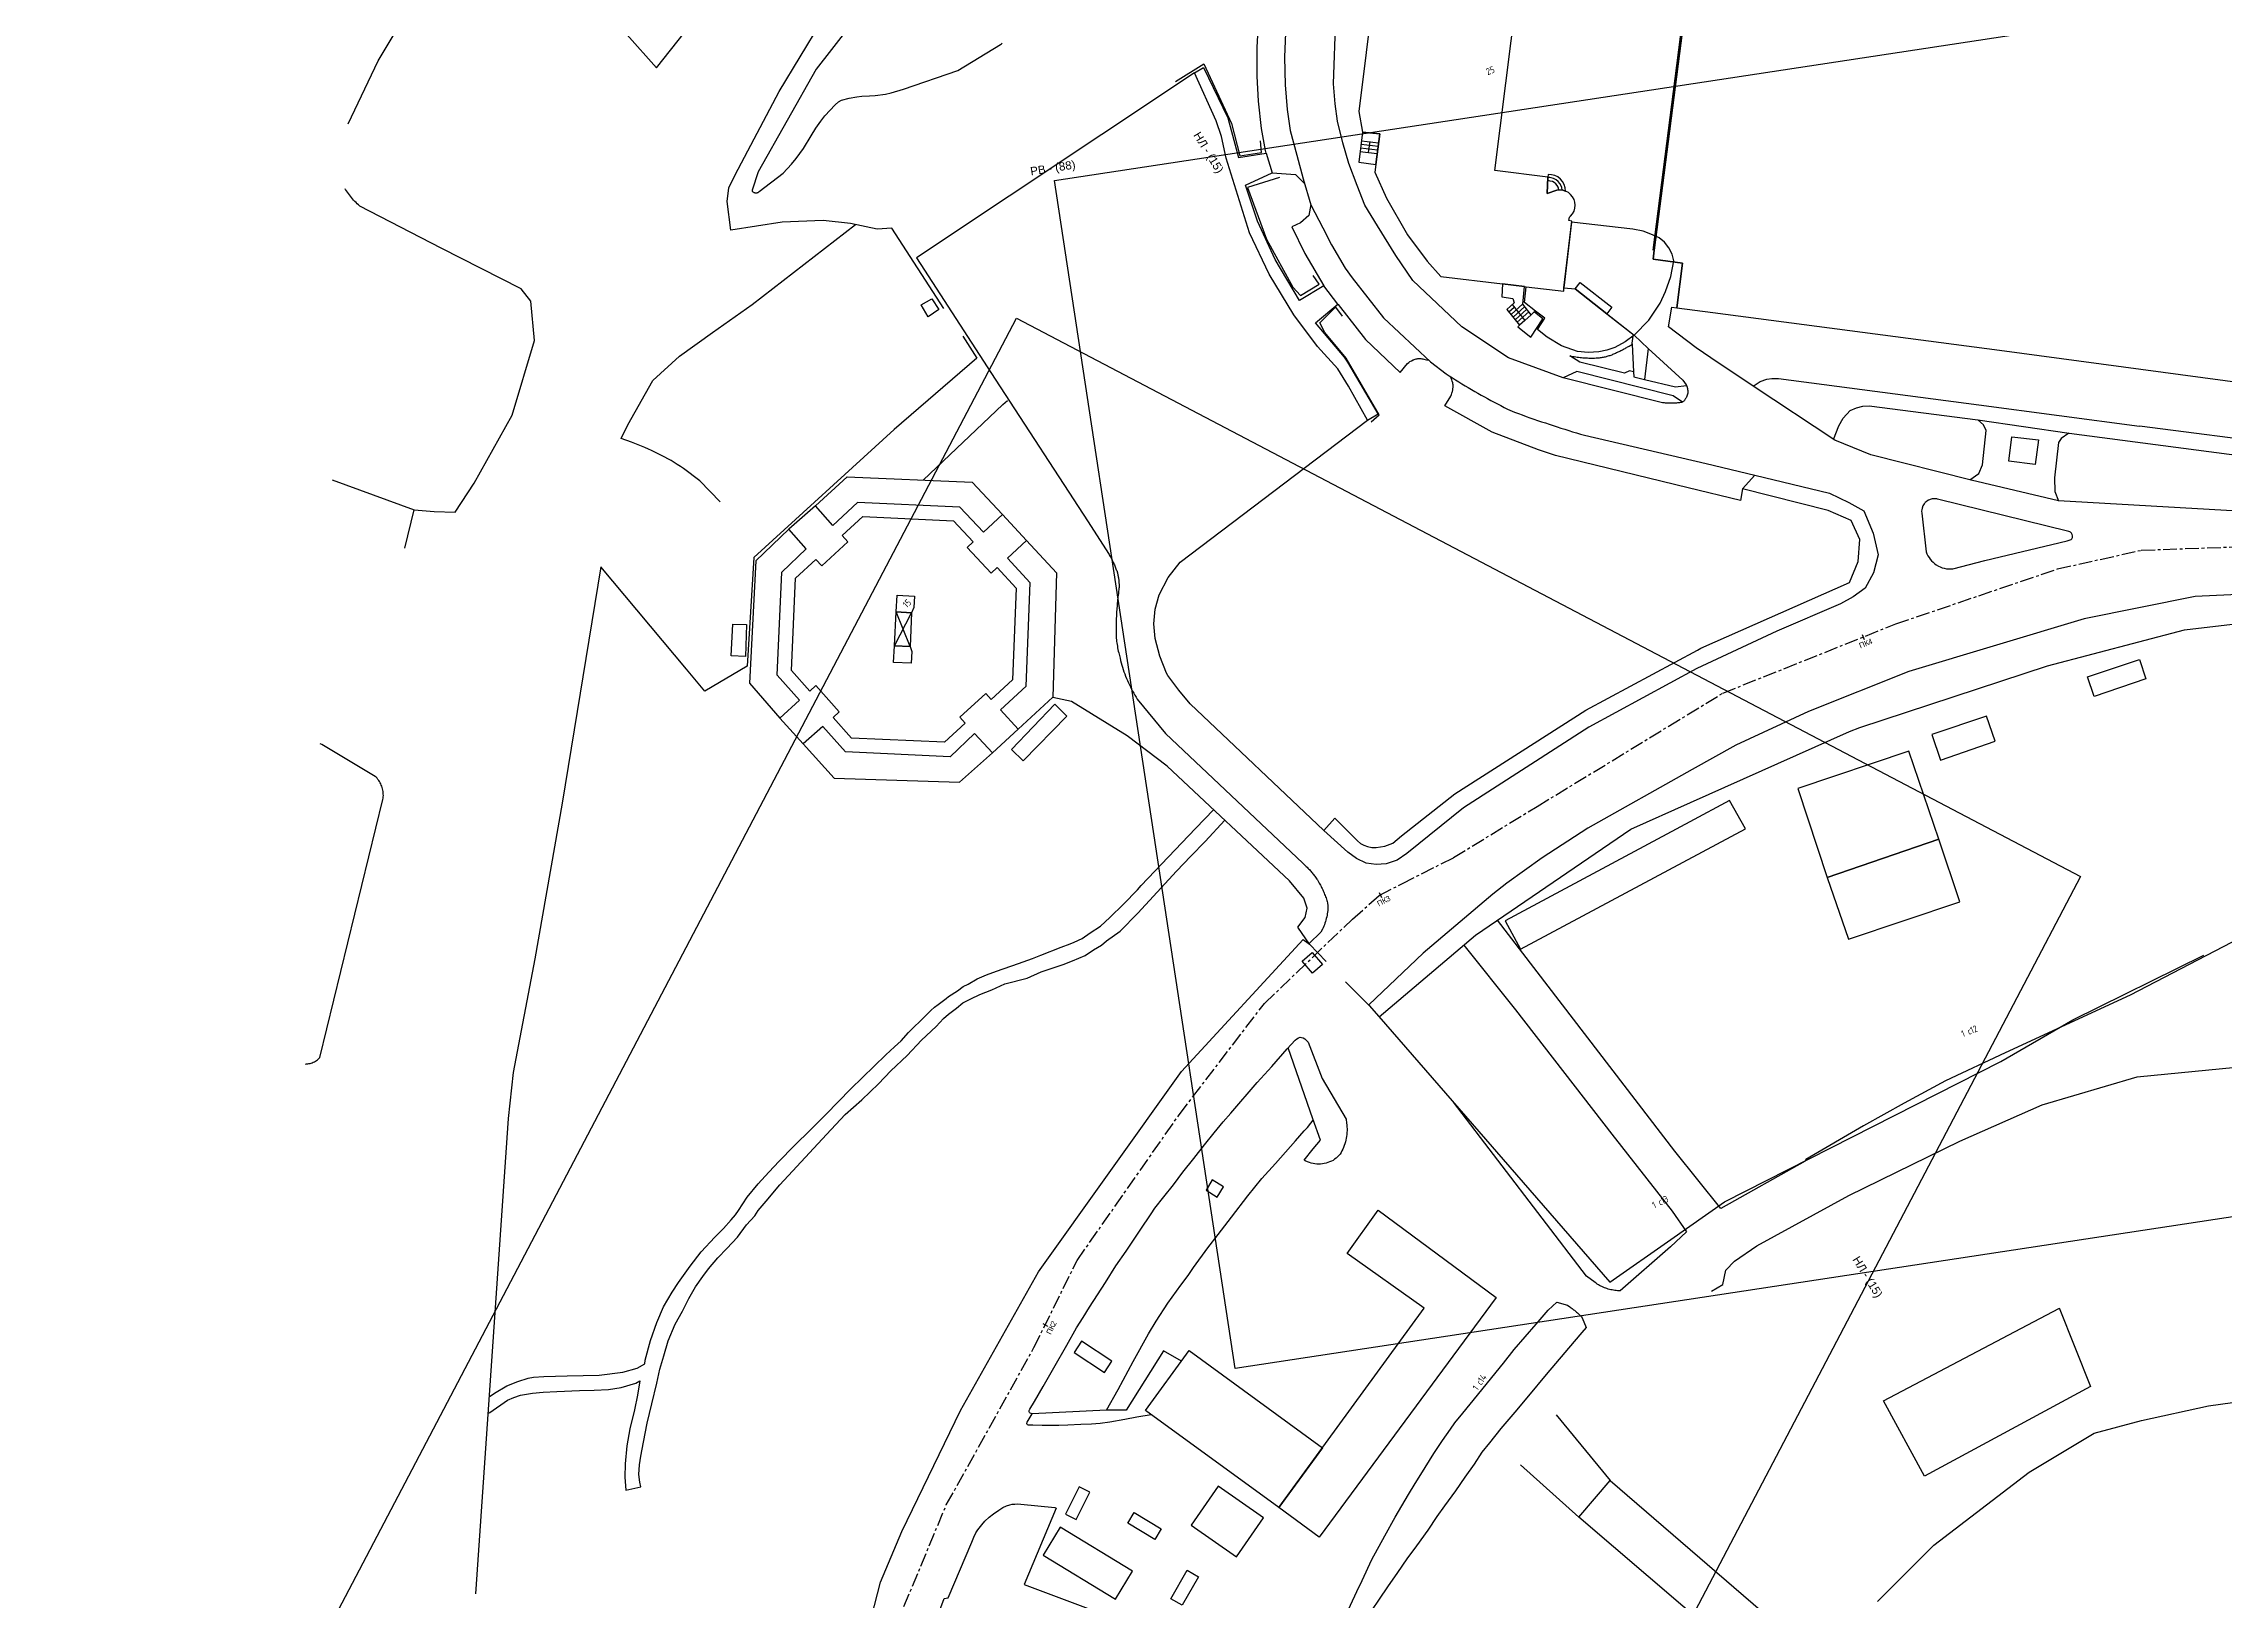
# Model space of a CAD drawing. Header units: metres. Extents: x 344448 to 345503, y 6651479 to 6652258.
# Drawn here: x 344452.4 to 344849.7, y 6651788.2 to 6652071.9 of the extents above; entities that cross this region are included whole.
import ezdxf

# ---------------------------------------------------------------- set-up
doc = ezdxf.new("R2010")
doc.units = ezdxf.units.M
doc.linetypes.add('осеваяX2', pattern=[4, 2.5, -0.5, 0.5, -0.5])
for name, color, linetype, plot in [('C3D-Линия_соответствия_метки', 7, 'Continuous', False), ('C3D-Рамка_вида', 7, 'Continuous', False), ('C3D-Рамка_вида_метки', 7, 'Continuous', False)]:
    doc.layers.add(name, color=color, linetype=linetype, plot=plot)
for name, color, linetype in [('petr_building_addresses', 252, 'Continuous'), ('СЛОЙ_03_Здания_и_строения', 252, 'Continuous'), ('СЛОЙ_05_Элементы_зданий', 252, 'Continuous'), ('СЛОЙ_06_Инженерно-техниче', 252, 'Continuous'), ('СЛОЙ_10_Границы_покрытий_', 252, 'Continuous'), ('СЛОЙ_11_Гидрография', 252, 'Continuous'), ('СЛОЙ_14_Ограждения', 252, 'Continuous')]:
    doc.layers.add(name, color=color, linetype=linetype)
doc.layers.add('Трасса', color=1, linetype='осеваяX2', lineweight=30, plot=False)
doc.layers.add('Трасса.Метки', color=1, linetype='Continuous', lineweight=30, plot=False)
doc.styles.add('Ck_rus', font='isocpeur.ttf', dxfattribs={"width": 0.8, "height": 2.5})

msp = doc.modelspace()

# ---------------------------------------------------------------- linework, layer by layer
at = {"layer": 'C3D-Рамка_вида', "linetype": 'Continuous'}
for points in [[(344636.54, 6652046.94), (345013.71, 6652104.29), (345046.63, 6651887.78), (344669.46, 6651830.43)], [(344452.35, 6651684.05), (344629.61, 6652021.87), (344823.54, 6651920.12), (344646.28, 6651582.3)]]:
    msp.add_lwpolyline(points, close=True, dxfattribs=at)
at = {"layer": 'СЛОЙ_03_Здания_и_строения', "linetype": 'Continuous'}
for points in [[(344695.94, 6652091.38), (344691.99, 6652059.5), (344692.69, 6652055.76), (344695.82, 6652055.43), (344695.1, 6652049.89), (344694.92, 6652048.45), (344697.07, 6652043.71), (344700.87, 6652037.02), (344704.46, 6652032.23), (344706.96, 6652029.46), (344718.21, 6652028.1), (344722.21, 6652027.62), (344722.5, 6652027.59), (344729.37, 6652026.79)], [(344729.37, 6652026.79), (344729.39, 6652027.38), (344730.81, 6652039.54), (344730.28, 6652039.64), (344730.41, 6652040.27), (344730.62, 6652040.47), (344730.97, 6652040.89), (344731.23, 6652041.38), (344731.39, 6652041.9), (344731.44, 6652042.44), (344731.39, 6652042.99), (344731.23, 6652043.51), (344730.97, 6652044), (344730.62, 6652044.42), (344730.2, 6652044.77), (344729.71, 6652045.03), (344729.19, 6652045.18), (344728.64, 6652045.24), (344728.1, 6652045.18), (344726.33, 6652044.6), (344726.49, 6652047.55), (344716.81, 6652048.76), (344721.81, 6652088.4)], [(344741.97, 6652038.06), (344730.79, 6652039.37), (344729.39, 6652027.38), (344731.42, 6652027.23), (344742.18, 6652018.77), (344744.84, 6652021.5), (344746.91, 6652024.61), (344747.88, 6652026.7), (344748.9, 6652029.43), (344749.43, 6652032.3), (344749.11, 6652033.54), (344748.54, 6652034.69), (344747.73, 6652035.69), (344746.72, 6652036.5), (344745.56, 6652037.06), (344743.81, 6652037.7), (344741.97, 6652038.06)], [(344722.5, 6652027.59), (344729.37, 6652026.79), (344729.39, 6652027.38), (344731.42, 6652027.23), (344737.21, 6652022.67), (344742.18, 6652018.77), (344740.58, 6652017.56), (344738.69, 6652016.53), (344737.23, 6652016.03), (344735.73, 6652015.7), (344733.79, 6652015.62), (344731.86, 6652015.76), (344728.97, 6652016.83), (344726.32, 6652018.4), (344724.59, 6652019.77), (344725.93, 6652021.84), (344724.22, 6652023.14), (344722.22, 6652024.74), (344722.5, 6652027.59)], [(344615.5, 6652023.43), (344613.53, 6652022.13), (344612.24, 6652024.31), (344614.22, 6652025.41), (344615.5, 6652023.43)], [(344811.01, 6652000.26), (344815.85, 6651999.68), (344815.29, 6651995.19), (344810.45, 6651995.78), (344811.01, 6652000.26)], [(344607.71, 6651968.32), (344607.87, 6651971.37), (344611.03, 6651971.21), (344610.92, 6651969.13), (344610.52, 6651968.19), (344607.71, 6651968.32)], [(344577.66, 6651960.3), (344577.94, 6651966.12), (344580.45, 6651966.05), (344580.27, 6651960.21), (344577.66, 6651960.3)], [(344607.23, 6651959.14), (344607.38, 6651962.18), (344610.27, 6651962.04), (344610.54, 6651961.13), (344610.47, 6651959.01), (344607.23, 6651959.14)], [(344826.02, 6651952.91), (344824.81, 6651956.48), (344834.26, 6651959.68), (344835.46, 6651956.11), (344826.02, 6651952.91)], [(344638.78, 6651949.34), (344636.62, 6651951.51), (344628.73, 6651943.26), (344630.87, 6651941.17), (344638.78, 6651949.34)], [(344796.46, 6651945.99), (344798, 6651941.3), (344808, 6651944.77), (344806.42, 6651949.35), (344796.46, 6651945.99)], [(344772, 6651936.16), (344777.36, 6651919.95), (344797.7, 6651926.89), (344792.22, 6651942.98), (344772, 6651936.16)], [(344752.32, 6651930.09), (344718.67, 6651912.06), (344721.47, 6651906.85), (344762.5, 6651928.83), (344759.57, 6651933.97), (344752.32, 6651930.09)], [(344681.68, 6651904.7), (344683.49, 6651906.27), (344685.4, 6651904.08), (344683.6, 6651902.5), (344681.68, 6651904.7)], [(344664.17, 6651862.94), (344666.23, 6651861.68), (344667.38, 6651863.57), (344665.32, 6651864.83), (344664.17, 6651862.94)], [(344695.52, 6651859.3), (344717.05, 6651843.42), (344684.82, 6651799.7), (344677.43, 6651805.12), (344703.9, 6651841.44), (344689.9, 6651851.43), (344695.52, 6651859.3)], [(344640.13, 6651833.4), (344645.65, 6651829.74), (344647, 6651831.78), (344641.48, 6651835.45), (344640.13, 6651833.4)], [(344685.37, 6651816.02), (344677.43, 6651805.11), (344653.14, 6651822.81), (344661.08, 6651833.71), (344685.37, 6651816.02)], [(344786.55, 6651788), (344796.8, 6651798.24), (344814.2, 6651811.57), (344825.99, 6651818.7), (344834.66, 6651821), (344846.86, 6651823.63), (344857.38, 6651825.1), (344876.62, 6651826.73), (344896, 6651825.44), (344917.03, 6651820.85), (344934.47, 6651812.97), (344940.81, 6651809.91), (344949.07, 6651804.93), (344956.12, 6651799.05), (344968.02, 6651788.77)], [(344641.04, 6651808.91), (344638.56, 6651803.92), (344640.5, 6651802.96), (344642.98, 6651807.95), (344641.04, 6651808.91)], [(344661.44, 6651801.92), (344669.7, 6651796.14), (344674.66, 6651803.23), (344666.4, 6651809.01), (344661.44, 6651801.92)], [(344634.49, 6651796.46), (344647.65, 6651788.44), (344650.75, 6651793.54), (344637.59, 6651801.56), (344634.49, 6651796.46)], [(344651.07, 6651804.2), (344655.98, 6651801.23), (344654.82, 6651799.32), (344649.91, 6651802.29), (344651.07, 6651804.2)], [(344657.78, 6651788.47), (344660.75, 6651793.68), (344662.78, 6651792.52), (344659.8, 6651787.32), (344657.78, 6651788.47)]]:
    msp.add_lwpolyline(points, dxfattribs=at)
at = {"layer": 'СЛОЙ_05_Элементы_зданий', "linetype": 'Continuous'}
for p, q in [((344692.23, 6652052.22), (344695.36, 6652051.86)), ((344692.31, 6652052.9), (344695.44, 6652052.54)), ((344692.43, 6652053.58), (344695.56, 6652053.21)), ((344692.48, 6652054.2), (344695.61, 6652053.84)), ((344694, 6652054.03), (344693.75, 6652052.05)), ((344719.38, 6652023), (344720.34, 6652023.87)), ((344719.75, 6652022.53), (344721.91, 6652024.47)), ((344720.13, 6652022.06), (344722.25, 6652023.97)), ((344720.5, 6652021.59), (344722.63, 6652023.5)), ((344720.88, 6652021.12), (344723, 6652023.03)), ((344722.28, 6652021.44), (344723.44, 6652022.48)), ((344607.38, 6651962.18), (344610.52, 6651968.19)), ((344610.27, 6651962.04), (344607.71, 6651968.32))]:
    msp.add_line(p, q, dxfattribs=at)
for points in [[(344695.82, 6652055.43), (344692.69, 6652055.76), (344692, 6652050.29), (344695.1, 6652049.89), (344695.82, 6652055.43)], [(344728.1, 6652045.18), (344728.64, 6652045.24), (344729.18, 6652045.18), (344729.7, 6652045.03), (344729.64, 6652045.64), (344729.46, 6652046.22), (344729.16, 6652046.76), (344728.76, 6652047.22), (344728.27, 6652047.6), (344727.72, 6652047.86), (344727.13, 6652048.01), (344726.51, 6652048.04), (344726.49, 6652047.55), (344726.33, 6652044.6), (344728.1, 6652045.18)], [(344728.45, 6652045.22), (344728.4, 6652045.54), (344728.34, 6652045.76), (344728.17, 6652046.07), (344727.93, 6652046.34), (344727.64, 6652046.57), (344727.29, 6652046.74), (344726.9, 6652046.86), (344726.72, 6652046.9), (344726.46, 6652046.91)], [(344729.05, 6652045.2), (344728.99, 6652045.65), (344728.91, 6652045.98), (344728.67, 6652046.41), (344728.35, 6652046.78), (344727.96, 6652047.08), (344727.52, 6652047.3), (344727.06, 6652047.44), (344726.81, 6652047.5), (344726.49, 6652047.51)], [(344718.21, 6652028.1), (344718.09, 6652025.74), (344720.08, 6652025.47), (344720.34, 6652024.67), (344719.01, 6652023.47), (344721.32, 6652020.57), (344721.02, 6652020.3), (344723.35, 6652018.43), (344725.53, 6652021.76), (344723.94, 6652023.03), (344723.44, 6652022.48), (344721.91, 6652024.4), (344722.21, 6652027.62), (344718.21, 6652028.1)], [(344731.42, 6652027.23), (344732.37, 6652028.37), (344738.13, 6652023.84), (344737.21, 6652022.67), (344731.42, 6652027.23)], [(344719.97, 6652024.34), (344722.28, 6652021.44), (344721.32, 6652020.57)], [(344607.38, 6651962.18), (344607.71, 6651968.32), (344610.52, 6651968.19), (344610.27, 6651962.04), (344607.38, 6651962.18)], [(344770.03, 6651770.9), (344732.08, 6651803.34), (344737.8, 6651810.03), (344776.71, 6651776.52), (344779.26, 6651774.26), (344773.16, 6651767.94), (344770.03, 6651770.9)]]:
    msp.add_lwpolyline(points, dxfattribs=at)
at = {"layer": 'СЛОЙ_06_Инженерно-техниче', "linetype": 'Continuous'}
for p, q in [((344745.65, 6652034.27), (344755.33, 6652109.77)), ((344745.85, 6652034.25), (344755.53, 6652109.74))]:
    msp.add_line(p, q, dxfattribs=at)
at = {"layer": 'СЛОЙ_10_Границы_покрытий_', "linetype": 'Continuous'}
for p, q in [((344675.16, 6652051.93), (344676.2, 6652048.36)), ((344688.22, 6652024.41), (344685.66, 6652027.76)), ((344764.19, 6651993.27), (344761.96, 6651990.76)), ((344592.99, 6651987.65), (344588.16, 6651983.4)), ((344518.18, 6651979.94), (344519.89, 6651986.94)), ((344627.07, 6651986.1), (344631.45, 6651981.37)), ((344586.5, 6651949), (344590.75, 6651944.27)), ((344625.24, 6651942.64), (344629.96, 6651946.98)), ((344683.62, 6651875.97), (344679.17, 6651888.92)), ((344646.06, 6651822.86), (344632.49, 6651822.22)), ((344728, 6651822.01), (344737.8, 6651810.03)), ((344721.47, 6651812.91), (344732.08, 6651803.34))]:
    msp.add_line(p, q, dxfattribs=at)
for points in [[(344662.05, 6652066.59), (344663.72, 6652067.55), (344668.13, 6652058.4), (344670.12, 6652051.14), (344675.16, 6652051.93), (344675.01, 6652052.43), (344674.26, 6652056.44), (344673.72, 6652061.42), (344673.47, 6652065.96), (344673.5, 6652071.24), (344673.73, 6652075.48), (344674.23, 6652078.54), (344680.63, 6652100.35), (344689.98, 6652114.48), (344701.78, 6652126.18), (344712.37, 6652133.39), (344721.38, 6652136.04), (344730.5, 6652136.46), (344758.59, 6652133.75), (344759.27, 6652132.68), (344759.06, 6652129.35), (344758.2, 6652129.4)], [(344742.18, 6652018.77), (344744.74, 6652016.36), (344751.09, 6652010.56), (344751.67, 6652009.73), (344751.7, 6652009.65), (344751.74, 6652009.57), (344751.77, 6652009.49), (344751.8, 6652009.41), (344751.83, 6652009.33), (344751.85, 6652009.25), (344751.88, 6652009.17), (344751.9, 6652009.08), (344751.91, 6652009), (344751.93, 6652008.91), (344751.94, 6652008.83), (344751.95, 6652008.74), (344751.96, 6652008.66), (344751.96, 6652008.57), (344751.97, 6652008.49), (344751.97, 6652008.4), (344751.96, 6652008.32), (344751.96, 6652008.23), (344751.95, 6652008.15), (344751.93, 6652008.05), (344751.9, 6652007.96), (344751.87, 6652007.87), (344751.84, 6652007.79), (344751.81, 6652007.7), (344751.78, 6652007.61), (344751.74, 6652007.53), (344751.7, 6652007.44), (344751.65, 6652007.36), (344751.61, 6652007.28), (344751.56, 6652007.2), (344751.51, 6652007.12), (344751.45, 6652007.04), (344751.4, 6652006.97), (344751.34, 6652006.89), (344751.28, 6652006.82), (344751.22, 6652006.75), (344751.15, 6652006.69), (344751.09, 6652006.62), (344751.02, 6652006.56), (344750.84, 6652006.52), (344750.66, 6652006.49), (344750.47, 6652006.46), (344750.29, 6652006.44), (344750.11, 6652006.41), (344749.93, 6652006.39), (344749.74, 6652006.38), (344749.56, 6652006.37), (344749.37, 6652006.36), (344749.19, 6652006.35), (344749.01, 6652006.35), (344748.82, 6652006.35), (344748.64, 6652006.35), (344748.45, 6652006.36), (344748.27, 6652006.37), (344748.08, 6652006.38), (344747.9, 6652006.4), (344747.72, 6652006.41), (344747.53, 6652006.44), (344747.35, 6652006.46), (344729.26, 6652010.96), (344719.32, 6652014.63), (344710.77, 6652020.26), (344701.83, 6652028.73), (344698.75, 6652033.29), (344695.44, 6652038.66), (344693.09, 6652042.46), (344691.69, 6652046.04), (344690.2, 6652050.06), (344689.08, 6652053.82), (344688.16, 6652057.74), (344687.69, 6652060.93), (344687.38, 6652064.59), (344687.8, 6652076.59)], [(344678.68, 6652073.85), (344678.49, 6652069.43), (344678.59, 6652064.37), (344678.97, 6652059.92), (344679.53, 6652056.09), (344680.7, 6652051.54), (344681.86, 6652047.28), (344683.3, 6652042.52), (344685.45, 6652038.33), (344687.03, 6652035.23), (344689.54, 6652030.95), (344690.82, 6652029.23), (344696.49, 6652021.95), (344705.05, 6652013.92), (344707.91, 6652011.69), (344708.49, 6652011.33), (344709.06, 6652010.97), (344709.64, 6652010.61), (344710.22, 6652010.26), (344710.8, 6652009.91), (344711.38, 6652009.56), (344711.96, 6652009.21), (344712.55, 6652008.87), (344713.13, 6652008.53), (344713.72, 6652008.19), (344714.31, 6652007.86), (344714.9, 6652007.53), (344715.49, 6652007.2), (344716.09, 6652006.88), (344716.69, 6652006.55), (344717.28, 6652006.23), (344717.88, 6652005.92), (344718.48, 6652005.6), (344719.09, 6652005.29), (344720.39, 6652004.73), (344721.09, 6652004.47), (344721.79, 6652004.22), (344722.49, 6652003.97), (344723.19, 6652003.72), (344723.9, 6652003.47), (344724.6, 6652003.23), (344725.31, 6652002.99), (344726.01, 6652002.76), (344726.72, 6652002.52), (344727.43, 6652002.29), (344728.14, 6652002.06), (344728.85, 6652001.84), (344729.56, 6652001.61), (344730.27, 6652001.39), (344730.98, 6652001.18), (344731.69, 6652000.96), (344732.41, 6652000.75), (344733.12, 6652000.54), (344755.29, 6651995.38), (344764.19, 6651993.27), (344777.76, 6651989.99), (344781.31, 6651988.26), (344784.02, 6651986.74), (344785.74, 6651982.71), (344786.64, 6651978.72), (344785.81, 6651975.44), (344784.26, 6651972.68), (344782.12, 6651971.08), (344779.79, 6651969.82), (344768.19, 6651964.8), (344753.59, 6651958.03), (344733.93, 6651947.32), (344711.08, 6651932.65), (344700.78, 6651924.28), (344699, 6651923.12), (344696.98, 6651922.41), (344695.16, 6651922.28), (344693.34, 6651922.54), (344691.57, 6651923.4), (344689.99, 6651924.57), (344685.65, 6651928.49), (344661.3, 6651951.56), (344659.19, 6651954.09), (344657.21, 6651956.72), (344657, 6651957.15), (344655.76, 6651960.24), (344654.92, 6651963.47), (344654.65, 6651966.16), (344654.9, 6651968.86), (344655.65, 6651971.46), (344657.26, 6651974.62), (344659.44, 6651977.42), (344693.57, 6652003.3), (344690.13, 6652009.47), (344688.2, 6652012.61), (344684.47, 6652016.73), (344680.16, 6652022.49), (344675.7, 6652029.91), (344672.09, 6652037.44), (344667.82, 6652051.03), (344666.97, 6652054.95), (344666.03, 6652057.84), (344662.05, 6652066.59), (344611.4, 6652032.83), (344625.74, 6652010.72), (344642.71, 6651984.74), (344646.41, 6651978.95), (344646.51, 6651978.78), (344646.61, 6651978.62), (344646.7, 6651978.45), (344646.8, 6651978.29), (344646.89, 6651978.12), (344646.98, 6651977.95), (344647.07, 6651977.78), (344647.15, 6651977.61), (344647.24, 6651977.44), (344647.32, 6651977.26), (344647.4, 6651977.09), (344647.48, 6651976.91), (344647.55, 6651976.74), (344647.62, 6651976.56), (344647.7, 6651976.38), (344647.76, 6651976.2), (344647.83, 6651976.03), (344647.9, 6651975.85), (344648.04, 6651975.43), (344648.13, 6651975.02), (344648.16, 6651974.86), (344648.19, 6651974.7), (344648.21, 6651974.54), (344648.24, 6651974.39), (344648.26, 6651974.23), (344648.28, 6651974.07), (344648.29, 6651973.91), (344648.3, 6651973.75), (344648.31, 6651973.59), (344648.32, 6651973.43), (344648.32, 6651973.27), (344648.32, 6651973.11), (344648.32, 6651972.95), (344648.32, 6651972.79), (344648.31, 6651972.63), (344648.3, 6651972.48), (344648.25, 6651972.02), (344648.21, 6651971.71), (344648.17, 6651971.41), (344648.13, 6651971.11), (344648.1, 6651970.81), (344648.07, 6651970.51), (344648.04, 6651970.21), (344648.01, 6651969.9), (344647.98, 6651969.6), (344647.96, 6651969.3), (344647.93, 6651969), (344647.91, 6651968.69), (344647.89, 6651968.39), (344647.87, 6651968.09), (344647.86, 6651967.78), (344647.84, 6651967.48), (344647.83, 6651967.18), (344647.82, 6651966.87), (344647.81, 6651966.57), (344647.8, 6651966.27), (344647.78, 6651965.97), (344647.77, 6651965.67), (344647.77, 6651965.37), (344647.77, 6651965.07), (344647.77, 6651964.77), (344647.78, 6651964.47), (344647.79, 6651964.17), (344647.81, 6651963.87), (344647.83, 6651963.57), (344647.86, 6651963.27), (344647.89, 6651962.97), (344647.93, 6651962.67), (344647.97, 6651962.38), (344648.02, 6651962.08), (344648.07, 6651961.78), (344648.13, 6651961.49), (344648.19, 6651961.19), (344648.26, 6651960.9), (344648.33, 6651960.61), (344648.5, 6651959.9), (344648.6, 6651959.48), (344648.71, 6651959.07), (344648.83, 6651958.65), (344648.95, 6651958.24), (344649.08, 6651957.83), (344649.22, 6651957.43), (344649.37, 6651957.02), (344649.52, 6651956.62), (344649.68, 6651956.22), (344649.85, 6651955.83), (344650.02, 6651955.43), (344650.2, 6651955.04), (344650.39, 6651954.66), (344650.58, 6651954.27), (344650.78, 6651953.89), (344650.99, 6651953.52), (344651.21, 6651953.14), (344651.43, 6651952.77), (344651.65, 6651952.41), (344656.76, 6651946.19), (344681.84, 6651922.52), (344682.3, 6651922.07), (344682.45, 6651921.93), (344682.59, 6651921.8), (344682.73, 6651921.66), (344682.87, 6651921.52), (344683.01, 6651921.37), (344683.14, 6651921.23), (344683.27, 6651921.08), (344683.41, 6651920.93), (344683.53, 6651920.78), (344683.66, 6651920.63), (344683.78, 6651920.47), (344683.9, 6651920.31), (344684.02, 6651920.15), (344684.14, 6651919.99), (344684.25, 6651919.83), (344684.36, 6651919.66), (344684.47, 6651919.5), (344684.69, 6651919.13), (344684.8, 6651918.93), (344684.91, 6651918.73), (344685.02, 6651918.52), (344685.13, 6651918.32), (344685.23, 6651918.11), (344685.33, 6651917.9), (344685.43, 6651917.69), (344685.52, 6651917.48), (344685.62, 6651917.27), (344685.71, 6651917.06), (344685.79, 6651916.85), (344685.88, 6651916.63), (344685.96, 6651916.42), (344686.04, 6651916.2), (344686.11, 6651915.98), (344686.19, 6651915.76), (344686.26, 6651915.54), (344686.32, 6651915.32), (344686.39, 6651914.8), (344686.39, 6651914.51), (344686.37, 6651914.21), (344686.35, 6651913.92), (344686.31, 6651913.62), (344686.27, 6651913.33), (344686.22, 6651913.04), (344686.16, 6651912.75), (344686.09, 6651912.46), (344686.02, 6651912.17), (344685.93, 6651911.89), (344685.84, 6651911.61), (344685.74, 6651911.33), (344685.63, 6651911.05), (344685.51, 6651910.78), (344685.38, 6651910.51), (344685.11, 6651909.98), (344682.95, 6651907.9)], [(344683.27, 6652042.56), (344682.91, 6652040.55), (344681.4, 6652039.21), (344679.8, 6652038.48), (344682.2, 6652033.64), (344685.66, 6652027.76), (344681.2, 6652025.09), (344676.76, 6652032.57), (344673.55, 6652039.55), (344671.37, 6652046.1), (344676.2, 6652048.36), (344680.45, 6652048.07), (344682.14, 6652046.38)], [(344575.63, 6651988.38), (344571.96, 6651992.22), (344568.95, 6651994.49), (344568.39, 6651994.85), (344567.83, 6651995.21), (344567.26, 6651995.56), (344566.69, 6651995.9), (344566.11, 6651996.23), (344565.53, 6651996.55), (344564.94, 6651996.86), (344564.35, 6651997.17), (344563.75, 6651997.46), (344563.15, 6651997.75), (344562.55, 6651998.02), (344561.94, 6651998.29), (344561.32, 6651998.55), (344560.7, 6651998.79), (344560.08, 6651999.03), (344559.46, 6651999.26), (344557.58, 6651999.91), (344558.81, 6652002.44), (344563.36, 6652010.49), (344568.2, 6652014.91), (344574.26, 6652019.26), (344581.44, 6652024.36), (344600.3, 6652038.93)], [(345115.13, 6651956.85), (345093.92, 6651959.71), (345065.85, 6651963.44), (345040.69, 6651966.76), (345016.11, 6651969.9), (345004.43, 6651971.41), (344956.25, 6651977.84), (344930.65, 6651981.26), (344911.71, 6651983.46), (344899.36, 6651984.46), (344863.88, 6651986.04), (344819.5, 6651988.6), (344803.62, 6651992.37), (344785.29, 6651996.93), (344778.73, 6651999.65), (344763.9, 6652009.46), (344756.16, 6652014.66), (344753.48, 6652016.46), (344748.45, 6652020.29), (344749.07, 6652023.84), (344749.96, 6652023.73), (344751.01, 6652031.86), (344745.66, 6652032.6), (344745.85, 6652034.25)], [(344693.57, 6652003.3), (344695.52, 6652004.44), (344690.01, 6652013.82), (344689.43, 6652014.75), (344684.14, 6652021.02), (344688.22, 6652024.41), (344688.28, 6652024.33), (344693.25, 6652018), (344699.55, 6652011.99), (344700.88, 6652013.61), (344701.15, 6652013.81), (344701.34, 6652013.94), (344701.62, 6652014.1), (344701.93, 6652014.25), (344702.02, 6652014.29), (344702.13, 6652014.34), (344702.31, 6652014.4), (344702.46, 6652014.44), (344702.6, 6652014.47), (344702.68, 6652014.48), (344702.8, 6652014.49), (344702.93, 6652014.5), (344703.11, 6652014.5), (344703.31, 6652014.49), (344703.51, 6652014.47), (344703.69, 6652014.44), (344703.89, 6652014.4), (344704.13, 6652014.34), (344704.35, 6652014.27), (344704.78, 6652014.18)], [(344742.1, 6652012.07), (344741.36, 6652012.29), (344740.45, 6652011.85), (344732.27, 6652013.86), (344730.49, 6652014.99), (344730.75, 6652014.94), (344731.01, 6652014.89), (344731.27, 6652014.85), (344731.54, 6652014.81), (344731.8, 6652014.77), (344732.07, 6652014.74), (344732.33, 6652014.71), (344732.59, 6652014.68), (344732.86, 6652014.66), (344733.13, 6652014.64), (344733.39, 6652014.62), (344733.66, 6652014.61), (344733.92, 6652014.6), (344734.19, 6652014.59), (344734.46, 6652014.59), (344734.72, 6652014.59), (344734.99, 6652014.6), (344735.25, 6652014.61), (344735.52, 6652014.62), (344735.7, 6652014.63), (344735.88, 6652014.65), (344736.06, 6652014.67), (344736.24, 6652014.7), (344736.42, 6652014.73), (344736.6, 6652014.76), (344736.77, 6652014.79), (344736.95, 6652014.83), (344737.13, 6652014.88), (344737.3, 6652014.92), (344737.47, 6652014.97), (344737.65, 6652015.03), (344737.82, 6652015.09), (344737.99, 6652015.15), (344738.16, 6652015.21), (344738.33, 6652015.28), (344738.49, 6652015.35), (344738.66, 6652015.42), (344738.82, 6652015.5), (344738.98, 6652015.58), (344739.14, 6652015.66), (344739.3, 6652015.73), (344739.46, 6652015.8), (344739.61, 6652015.88), (344739.77, 6652015.95), (344739.93, 6652016.03), (344740.08, 6652016.11), (344740.24, 6652016.19), (344740.39, 6652016.27), (344740.55, 6652016.35), (344740.7, 6652016.44), (344740.85, 6652016.52), (344741, 6652016.61), (344741.15, 6652016.7), (344741.3, 6652016.79), (344741.45, 6652016.88), (344741.6, 6652016.97), (344741.75, 6652017.06), (344741.8, 6652017.1), (344742.1, 6652012.07)], [(344741.93, 6652018.58), (344741.78, 6652017.32), (344741.8, 6652017.1)], [(344744.74, 6652016.36), (344744.09, 6652010.71), (344749.74, 6652009.32), (344751.74, 6652009.57)], [(344761.96, 6651990.76), (344761.55, 6651988.66), (344752.05, 6651990.96), (344727.86, 6651996.81), (344724.75, 6651997.84), (344716.29, 6652001.09), (344707.71, 6652005.91), (344708.78, 6652007.64), (344708.91, 6652007.97), (344708.99, 6652008.22), (344709.03, 6652008.37), (344709.07, 6652008.51), (344709.09, 6652008.62), (344709.12, 6652008.74), (344709.14, 6652008.86), (344709.16, 6652008.98), (344709.17, 6652009.09), (344709.19, 6652009.23), (344709.2, 6652009.35), (344709.19, 6652009.49), (344709.19, 6652009.63), (344709.18, 6652009.76), (344709.17, 6652009.84), (344709.12, 6652010.1), (344709.04, 6652010.41), (344708.96, 6652010.62), (344708.85, 6652010.9), (344708.7, 6652011.19)], [(344751.02, 6652006.56), (344749.27, 6652007.74), (344731.75, 6652012.17), (344729.26, 6652010.96)], [(344742.1, 6652012.07), (344742.16, 6652011.18), (344744.09, 6652010.71)], [(344763.9, 6652009.46), (344765.17, 6652010.3), (344766.35, 6652010.73), (344767.26, 6652010.88), (344768.47, 6652010.85), (344805.01, 6652006.07), (344834.25, 6652002.2)], [(344612.66, 6651992.37), (344627.17, 6652006.13), (344627.97, 6652006.84)], [(344778.54, 6651999.78), (344779.47, 6652002.24), (344780.3, 6652003.65), (344781.54, 6652005.03), (344782.71, 6652005.55), (344783.85, 6652005.84), (344785.02, 6652005.88), (344804.83, 6652003.34), (344821.49, 6652000.92), (344854.31, 6651996.61), (344897.12, 6651991.11), (344955, 6651983.44), (345004.68, 6651977.01), (345028.15, 6651974.04), (345054.82, 6651970.58), (345080.98, 6651967.14), (345103.18, 6651964.08), (345112.18, 6651962.14)], [(344803.39, 6651992.42), (344805.03, 6651993.57), (344805.66, 6651995.12), (344806.34, 6652001.41), (344805.85, 6652002.45), (344804.83, 6652003.34)], [(344821.43, 6652000.93), (344820, 6651999.93), (344819.54, 6651999.19), (344818.8, 6651992.79), (344818.85, 6651990.3), (344819.5, 6651988.6)], [(345127.04, 6651966.22), (345125.81, 6651965.04), (345124.44, 6651964.51), (345110.86, 6651966.22), (345096.36, 6651968.2), (345077.02, 6651970.75), (345053.4, 6651973.71), (345033.21, 6651976.45), (345015.75, 6651978.7), (345009.72, 6651979.35), (344958.71, 6651986.02), (344905.14, 6651993.04), (344860.71, 6651998.81), (344834.25, 6652002.2)], [(344596.18, 6651984.1), (344592.99, 6651987.65), (344598.77, 6651992.95), (344621.54, 6651992), (344627.07, 6651986.1), (344623.6, 6651982.86), (344619.29, 6651987.42), (344600.67, 6651988.25), (344596.18, 6651984.1)], [(344685.65, 6651928.49), (344687.67, 6651930.74), (344691.8, 6651926.59), (344692.33, 6651926.15), (344692.92, 6651925.82), (344693.57, 6651925.59), (344694.38, 6651925.43), (344695.2, 6651925.38), (344696.74, 6651925.66), (344698.21, 6651926.17), (344699.77, 6651927.51), (344709.51, 6651935.19), (344733.36, 6651950.41), (344753.74, 6651961.36), (344754.37, 6651961.7), (344781.44, 6651973.72), (344783.01, 6651977.51), (344783.29, 6651981.5), (344781.71, 6651985), (344777.55, 6651986.8), (344761.96, 6651990.76)], [(344797.49, 6651988.88), (344797.34, 6651988.92), (344797.17, 6651988.94), (344797.01, 6651988.96), (344796.81, 6651988.96), (344796.65, 6651988.95), (344796.48, 6651988.92), (344796.31, 6651988.88), (344796.14, 6651988.83), (344795.98, 6651988.77), (344795.81, 6651988.69), (344795.53, 6651988.51), (344795.46, 6651988.46), (344795.38, 6651988.39), (344795.25, 6651988.26), (344795.14, 6651988.15), (344795.03, 6651988.01), (344794.94, 6651987.87), (344794.8, 6651987.65), (344794.67, 6651987.26), (344794.6, 6651986.94), (344794.58, 6651986.71), (344794.6, 6651986.35), (344795.42, 6651979.26), (344795.54, 6651978.94), (344795.72, 6651978.57), (344795.92, 6651978.24), (344796.14, 6651977.92), (344796.38, 6651977.64), (344796.65, 6651977.37), (344796.96, 6651977.11), (344797.25, 6651976.9), (344797.62, 6651976.68), (344797.97, 6651976.52), (344798.33, 6651976.38), (344798.69, 6651976.28), (344799.11, 6651976.2), (344799.49, 6651976.17), (344799.86, 6651976.16), (344800.25, 6651976.19), (344806.07, 6651977.73), (344821.12, 6651981.26), (344821.8, 6651981.5), (344821.85, 6651981.54), (344821.93, 6651981.65), (344821.99, 6651981.77), (344822.04, 6651981.91), (344822.07, 6651982.04), (344822.07, 6651982.22), (344822.01, 6651982.46), (344821.96, 6651982.58), (344821.89, 6651982.69), (344821.79, 6651982.8), (344821.68, 6651982.89), (344821.56, 6651982.95), (344821.43, 6651983.01), (344797.49, 6651988.88)], [(344586.5, 6651949), (344590.08, 6651952.22), (344586, 6651956.79), (344586.89, 6651975.6), (344591.34, 6651979.84), (344588.16, 6651983.4), (344582.11, 6651977.66), (344580.96, 6651955.32), (344586.5, 6651949)], [(344621.73, 6651981.1), (344620.65, 6651980.1), (344625.01, 6651975.39), (344626.12, 6651976.41), (344629.58, 6651972.65), (344628.92, 6651955.94), (344625.04, 6651952.37), (344624.07, 6651953.45), (344619.29, 6651949.15), (344620.29, 6651948.04), (344616.51, 6651944.62), (344599.59, 6651945.31), (344596.22, 6651949.08), (344597.35, 6651950.1), (344593.09, 6651954.9), (344591.98, 6651953.91), (344588.61, 6651957.67), (344589.37, 6651974.5), (344593.06, 6651977.89), (344594.15, 6651976.74), (344598.88, 6651981.13), (344597.84, 6651982.28), (344601.62, 6651985.73), (344618.16, 6651984.94), (344621.73, 6651981.1)], [(344636.23, 6651952.77), (344629.96, 6651946.98), (344626.72, 6651950.5), (344631.38, 6651954.78), (344632.13, 6651973.65), (344627.97, 6651978.12), (344631.45, 6651981.37), (344636.92, 6651975.46), (344636.23, 6651952.77)], [(345129.9, 6651940.68), (345104.48, 6651944.11), (345079.58, 6651947.38), (345052.67, 6651950.9), (345024.55, 6651954.72), (344999.95, 6651957.98), (344955.51, 6651963.81), (344928.37, 6651967.5), (344911.6, 6651969.58), (344898.78, 6651970.7), (344866.9, 6651972.17), (344865.27, 6651972.14), (344844.4, 6651971.14), (344824.2, 6651967.09), (344792.22, 6651957.48), (344773.94, 6651950.18), (344760.69, 6651944.05), (344752.76, 6651939.59), (344733.74, 6651928.91), (344725.42, 6651923.51), (344718.99, 6651918.89), (344716.41, 6651916.92), (344703.73, 6651906.13), (344693.86, 6651896.73)], [(344683, 6651907.81), (344680.91, 6651910.86), (344682.24, 6651912.64), (344682.6, 6651914.33), (344682.01, 6651916.19), (344679.41, 6651919.32), (344657.09, 6651940.25), (344649.79, 6651945.76), (344639.68, 6651952.01), (344636.23, 6651952.74)], [(344590.75, 6651944.27), (344596.39, 6651938.01), (344619.26, 6651937.28), (344625.24, 6651942.64), (344621.99, 6651946.15), (344617.53, 6651941.95), (344598.45, 6651942.83), (344594.36, 6651947.46), (344590.75, 6651944.27)], [(344533.54, 6651825.3), (344534.51, 6651825.94), (344536.79, 6651827.27), (344538.77, 6651828.1), (344540.63, 6651828.71), (344541.62, 6651828.88), (344543.48, 6651829), (344547.78, 6651829.13), (344553.56, 6651829.27), (344557.88, 6651829.76), (344560.51, 6651830.52), (344561.9, 6651831.3), (344561.99, 6651831.95), (344562.93, 6651835.54), (344564.07, 6651838.85), (344565.34, 6651841.7), (344566.91, 6651844.38), (344568.04, 6651846.12), (344570.2, 6651849.09), (344572.18, 6651851.69), (344574.64, 6651854.38), (344576.22, 6651855.97), (344577.64, 6651857.53), (344578.41, 6651858.48), (344578.96, 6651859.23), (344580.54, 6651861.71), (344582.59, 6651864.09), (344584.5, 6651866.22), (344586.39, 6651868.26), (344589.06, 6651870.96), (344592.2, 6651874.05), (344594.89, 6651876.75), (344599.43, 6651881.42), (344605.81, 6651887.62), (344607.43, 6651889.1), (344608.62, 6651890.18), (344609.95, 6651891.68), (344613.08, 6651894.71), (344614.01, 6651895.72), (344614.72, 6651896.33), (344615.34, 6651896.82), (344616.33, 6651897.52), (344616.84, 6651897.9), (344617.27, 6651898.22), (344618.89, 6651899.29), (344619.91, 6651900.05), (344620.82, 6651900.48), (344622.49, 6651901.47), (344624.18, 6651902.2), (344626.02, 6651902.85), (344630.02, 6651904.29), (344632.58, 6651905.17), (344634.05, 6651905.79), (344637.77, 6651907.21), (344639.44, 6651907.87), (344640.16, 6651908.13), (344641.61, 6651908.83), (344643.09, 6651909.84), (344644.93, 6651911.09), (344646.67, 6651912.62), (344649.15, 6651915.07), (344651.68, 6651917.67), (344652.36, 6651918.46), (344662.25, 6651928.87), (344665.57, 6651932.3)], [(344898.7, 6651932.89), (344832.55, 6651898.48), (344809.78, 6651887.99), (344798.95, 6651882.89), (344791.38, 6651878.78), (344783.99, 6651874.67), (344773.47, 6651868.54), (344773.36, 6651868.23), (344758.01, 6651859.6), (344749.6, 6651870.09), (344717.29, 6651912.15)], [(344533.33, 6651822.23), (344533.64, 6651822.44), (344536.86, 6651824.66), (344538.05, 6651825.19), (344539.28, 6651825.57), (344541.44, 6651825.98), (344543.39, 6651826.16), (344545.86, 6651826.29), (344550.01, 6651826.47), (344552.7, 6651826.51), (344555.28, 6651826.65), (344557.62, 6651827.01), (344560.28, 6651827.76), (344561.03, 6651828.21), (344560.56, 6651825.61), (344560.02, 6651822.94), (344559.19, 6651819.45), (344558.63, 6651816.39), (344558.33, 6651813.08), (344558.27, 6651810.65), (344558.46, 6651808.3), (344561.16, 6651808.92), (344561.02, 6651809.74), (344560.83, 6651811.11), (344560.91, 6651812.92), (344561.16, 6651814.51), (344561.64, 6651817.06), (344562.35, 6651820.5), (344563.16, 6651823.99), (344564.09, 6651827.77), (344564.65, 6651830.32), (344565.38, 6651832.77), (344566.19, 6651835.49), (344567.45, 6651838.56), (344568.77, 6651840.88), (344569.93, 6651843.22), (344571.15, 6651845.31), (344572.47, 6651847.21), (344573.51, 6651848.61), (344575.24, 6651850.61), (344576.84, 6651852.35), (344578.78, 6651854.38), (344580.44, 6651856.62), (344581.94, 6651858.3), (344582.59, 6651859.24), (344584.01, 6651860.96), (344586.5, 6651863.92), (344594.99, 6651873.07), (344598.41, 6651876.72), (344601.45, 6651879.42), (344604.52, 6651882.32), (344606.74, 6651884.71), (344609.73, 6651887.47), (344612.32, 6651890.27), (344614.97, 6651892.8), (344616.32, 6651894.26), (344617.26, 6651895), (344618.71, 6651896.14), (344619.85, 6651897.07), (344621.29, 6651897.82), (344622.93, 6651898.64), (344625.15, 6651899.48), (344627.51, 6651900.55), (344631.57, 6651901.56), (344634.14, 6651902.72), (344638.13, 6651904.1), (344639.85, 6651904.76), (344642.15, 6651905.73), (344643.64, 6651906.77), (344645.11, 6651907.61), (344646.03, 6651908.37), (344648.5, 6651910.16), (344651.75, 6651913.42), (344658.78, 6651921.11), (344661.42, 6651923.83), (344664, 6651926.51), (344667.59, 6651930.4)], [(344777.36, 6651919.95), (344781.22, 6651908.71), (344801.51, 6651915.52), (344797.7, 6651926.89), (344777.36, 6651919.95)], [(344711.16, 6651907.61), (344720.56, 6651895.81), (344738.13, 6651873.19), (344749.1, 6651859.13), (344751.75, 6651855.37), (344748.81, 6651852.65), (344739.63, 6651844.61), (344739.38, 6651844.62), (344739.14, 6651844.63), (344738.9, 6651844.65), (344738.65, 6651844.68), (344738.41, 6651844.72), (344738.17, 6651844.77), (344737.93, 6651844.82), (344737.7, 6651844.88), (344737.46, 6651844.94), (344737.23, 6651845.02), (344737, 6651845.1), (344736.77, 6651845.18), (344736.54, 6651845.28), (344736.32, 6651845.38), (344736.1, 6651845.49), (344735.89, 6651845.6), (344735.67, 6651845.72), (344735.47, 6651845.85), (344735.26, 6651845.99), (344735.06, 6651846.13), (344733.52, 6651847.3), (344709.25, 6651878.98)], [(344654.19, 6651822.04), (344651.56, 6651821.6), (344649.4, 6651821.19), (344646.63, 6651820.65), (344644.89, 6651820.41), (344643.3, 6651820.32), (344641.37, 6651820.24), (344639.01, 6651820.15), (344637.36, 6651820.09), (344635.83, 6651820.06), (344634.34, 6651820.08), (344632.6, 6651820.11), (344631.81, 6651820.16), (344631.65, 6651820.21), (344631.59, 6651820.28), (344631.55, 6651820.42), (344631.55, 6651820.53), (344631.59, 6651820.7), (344631.76, 6651821), (344632.49, 6651822.22), (344632.13, 6651822.31), (344632, 6651822.42), (344631.96, 6651822.54), (344631.95, 6651822.68), (344631.95, 6651822.81), (344632.05, 6651823.02), (344632.92, 6651824.47), (344634.49, 6651827.18), (344636.47, 6651830.55), (344638.8, 6651834.7), (344640.6, 6651837.88), (344641.76, 6651839.78), (344642.94, 6651841.63), (344645.85, 6651846.11), (344647.76, 6651849.15), (344649.62, 6651851.85), (344652.19, 6651855.65), (344654.17, 6651858.64), (344654.87, 6651859.68), (344656.46, 6651861.74), (344658.22, 6651863.93), (344659.97, 6651866.21), (344661.95, 6651868.71), (344663.89, 6651871.22), (344665.63, 6651873.4), (344667.29, 6651875.41), (344668.68, 6651877.01), (344673.49, 6651882.57), (344676.15, 6651885.49), (344678.96, 6651888.7), (344680.39, 6651890.27), (344680.72, 6651890.56), (344681.03, 6651890.74), (344681.34, 6651890.82), (344681.6, 6651890.79), (344681.88, 6651890.7), (344682.16, 6651890.53), (344682.42, 6651890.31), (344682.77, 6651889.91), (344685.35, 6651883.3), (344689.69, 6651875.89), (344689.78, 6651875.19), (344689.81, 6651874.85), (344689.85, 6651874.5), (344689.87, 6651874.15), (344689.87, 6651873.8), (344689.86, 6651873.46), (344689.84, 6651873.11), (344689.8, 6651872.76), (344689.74, 6651872.42), (344689.67, 6651872.08), (344689.59, 6651871.74), (344689.49, 6651871.4), (344689.37, 6651871.08), (344689.24, 6651870.75), (344689.1, 6651870.43), (344688.95, 6651870.12), (344688.78, 6651869.82), (344688.59, 6651869.52), (344688.15, 6651869), (344687.89, 6651868.78), (344687.61, 6651868.58), (344687.32, 6651868.39), (344687.01, 6651868.23), (344686.7, 6651868.09), (344686.38, 6651867.97), (344686.05, 6651867.87), (344685.71, 6651867.79), (344685.38, 6651867.74), (344685.03, 6651867.71), (344684.69, 6651867.7), (344684.35, 6651867.71), (344684, 6651867.75), (344683.67, 6651867.8), (344683.33, 6651867.89), (344683, 6651867.99), (344682.68, 6651868.11), (344682.37, 6651868.26), (344682.07, 6651868.43), (344683.69, 6651870.48), (344685.01, 6651872.06), (344683.62, 6651875.97)], [(344756.31, 6651844.58), (344758.36, 6651845.74), (344758.91, 6651848.35), (344760.49, 6651850), (344764.52, 6651852.83), (344781.33, 6651862.01), (344801.52, 6651871.87), (344816.52, 6651878.51), (344833.88, 6651883.63), (344856.9, 6651885.86)], [(344646.06, 6651822.86), (344648.15, 6651826.61), (344650.88, 6651831.73), (344653.68, 6651836.8), (344655.1, 6651839.1), (344657.23, 6651842.38), (344659.6, 6651845.62), (344660.92, 6651847.43), (344661.92, 6651848.84), (344664.48, 6651852.43), (344666.36, 6651854.86), (344668.79, 6651858.04), (344671.8, 6651861.95), (344674.36, 6651865.08), (344676.82, 6651867.82), (344680.48, 6651871.93), (344682.08, 6651873.75), (344682.67, 6651874.36), (344683.29, 6651875.16), (344683.71, 6651875.69)], [(344688.92, 6651783.94), (344691.67, 6651789.79), (344692.62, 6651791.8), (344694.41, 6651795.62), (344696.73, 6651799.96), (344698.64, 6651803.39), (344701.1, 6651807.51), (344702.29, 6651809.47), (344703.33, 6651811.12), (344705.7, 6651814.94), (344707.27, 6651817.31), (344708.7, 6651819.4), (344709.51, 6651820.54), (344711, 6651822.33), (344712.28, 6651823.97), (344718.36, 6651831.41), (344720.35, 6651833.92), (344724.31, 6651838.55), (344726.54, 6651841.06), (344728.12, 6651842.56), (344730.02, 6651841.99), (344730.45, 6651841.7), (344730.59, 6651841.6), (344730.74, 6651841.5), (344730.88, 6651841.39), (344731.02, 6651841.28), (344731.16, 6651841.17), (344731.3, 6651841.06), (344731.44, 6651840.95), (344731.57, 6651840.83), (344731.71, 6651840.72), (344731.84, 6651840.6), (344731.97, 6651840.48), (344732.1, 6651840.35), (344732.23, 6651840.23), (344732.35, 6651840.1), (344732.48, 6651839.98), (344732.6, 6651839.85), (344732.72, 6651839.72), (344733.46, 6651837.9), (344732.67, 6651837.04), (344731.25, 6651835.39), (344726.17, 6651829.34), (344722.93, 6651825.48), (344720.42, 6651822.47), (344717.92, 6651819.53), (344715.83, 6651816.93), (344714.44, 6651815.18), (344713.02, 6651813.03), (344711.32, 6651810.63), (344709.63, 6651808.18), (344707.63, 6651805.4), (344706.26, 6651803.46), (344704.61, 6651801), (344702.53, 6651798.16), (344700.77, 6651795.77), (344699.09, 6651793.29), (344697.25, 6651790.68), (344695.75, 6651788.41), (344694.31, 6651786.36)], [(344819.63, 6651841.51), (344825.35, 6651827.18), (344795.07, 6651810.85), (344787.62, 6651824.56), (344819.59, 6651841.39)], [(344659.68, 6651831.79), (344656.42, 6651833.68), (344649.61, 6651822.87), (344646.06, 6651822.86)], [(344614.2, 6651782.47), (344616.48, 6651788.57), (344617.17, 6651788.64), (344621.5, 6651798.82), (344621.86, 6651799.7), (344622.23, 6651800.48), (344622.59, 6651801.03), (344623.3, 6651801.97), (344623.89, 6651802.63), (344624.65, 6651803.36), (344625.44, 6651803.99), (344626.39, 6651804.66), (344627.14, 6651805.15), (344627.82, 6651805.43), (344628.42, 6651805.62), (344628.87, 6651805.72), (344629.34, 6651805.76), (344629.78, 6651805.78), (344630.43, 6651805.73), (344636.63, 6651805.11), (344636.87, 6651805.02), (344631.04, 6651791.12), (344659.53, 6651780.42)]]:
    msp.add_lwpolyline(points, dxfattribs=at)
at = {"layer": 'СЛОЙ_11_Гидрография', "linetype": 'Continuous'}
for points in [[(344755.53, 6652109.74), (344745.85, 6652034.25), (344745.66, 6652032.6), (344751.01, 6652031.86), (344749.96, 6652023.73), (344756.53, 6652022.87), (344808.78, 6652016.04), (344986.82, 6651992.08)], [(344607.98, 6652086.29), (344593.15, 6652067.22), (344582.54, 6652048.51), (344581.46, 6652045.21), (344581.45, 6652045.15), (344581.45, 6652045.1), (344581.48, 6652045.03), (344581.54, 6652044.95), (344581.6, 6652044.89), (344581.69, 6652044.82), (344581.78, 6652044.78), (344581.88, 6652044.74), (344581.97, 6652044.71), (344582.06, 6652044.69), (344582.18, 6652044.69), (344582.27, 6652044.7), (344582.37, 6652044.72), (344582.45, 6652044.75), (344582.54, 6652044.79), (344582.74, 6652044.94), (344587.09, 6652048.26), (344588.63, 6652049.92), (344589.49, 6652050.97), (344590.82, 6652052.8), (344592.24, 6652055.11), (344593.09, 6652056.51), (344594, 6652057.79), (344594.73, 6652058.72), (344596.62, 6652060.73), (344597.19, 6652061.26), (344597.75, 6652061.6), (344599.14, 6652061.95), (344600.56, 6652062.21), (344601.45, 6652062.32), (344602.88, 6652062.41), (344603.88, 6652062.44), (344605.76, 6652062.67), (344606.82, 6652062.9), (344609.03, 6652063.61), (344618.94, 6652066.99), (344626.71, 6652071.74), (344626.88, 6652071.86), (344627.05, 6652071.99)], [(344558.63, 6652073.57), (344564.06, 6652067.51), (344575.62, 6652082.18)], [(344507.86, 6652057.25), (344513.33, 6652068.74), (344517.69, 6652076.07)], [(344504.92, 6651992.42), (344519.89, 6651986.94), (344523.5, 6651986.62), (344527.32, 6651986.48), (344530.82, 6651991.79), (344537.73, 6652004.18), (344541.8, 6652017.77), (344541.14, 6652024.97), (344539.4, 6652027.21), (344524.78, 6652034.65), (344509.96, 6652042.3), (344509.73, 6652042.51), (344509.5, 6652042.72), (344509.28, 6652042.93), (344509.06, 6652043.15), (344508.85, 6652043.37), (344508.65, 6652043.6), (344508.45, 6652043.84), (344508.26, 6652044.08), (344508.07, 6652044.32), (344507.89, 6652044.57), (344507.71, 6652044.82), (344507.54, 6652045.08), (344507.38, 6652045.34), (344507.33, 6652045.43)], [(344500.09, 6651885.94), (344500.26, 6651885.95), (344500.48, 6651885.97), (344500.69, 6651886.01), (344500.9, 6651886.06), (344501.1, 6651886.12), (344501.3, 6651886.19), (344501.5, 6651886.27), (344501.69, 6651886.36), (344501.88, 6651886.47), (344502.06, 6651886.58), (344502.24, 6651886.71), (344502.4, 6651886.84), (344502.56, 6651886.99), (344502.71, 6651887.14), (344514.19, 6651934.15), (344514.23, 6651934.39), (344514.25, 6651934.64), (344514.26, 6651934.88), (344514.25, 6651935.12), (344514.24, 6651935.37), (344514.21, 6651935.61), (344514.17, 6651935.85), (344514.12, 6651936.08), (344514.05, 6651936.32), (344513.97, 6651936.55), (344513.88, 6651936.78), (344513.78, 6651937), (344513.67, 6651937.21), (344513.55, 6651937.42), (344513.41, 6651937.62), (344513.27, 6651937.82), (344513.11, 6651938.01), (344512.95, 6651938.19), (344512.78, 6651938.36), (344503.07, 6651944.15), (344502.74, 6651944.31)]]:
    msp.add_lwpolyline(points, dxfattribs=at)
at = {"layer": 'СЛОЙ_14_Ограждения', "linetype": 'Continuous'}
for points in [[(344616.38, 6652023.65), (344606.93, 6652038.24), (344604.26, 6652038.08), (344599.39, 6652039.12), (344594.43, 6652039.69), (344586.93, 6652039.37), (344577.6, 6652037.92), (344576.91, 6652043.12), (344577.24, 6652045.6), (344578.35, 6652048), (344586.4, 6652063.17), (344597.9, 6652082.16), (344611.15, 6652096.88), (344615.07, 6652100.04), (344620.01, 6652103.46), (344663.76, 6652129.19), (344667.61, 6652132.04), (344664.47, 6652133.2)], [(344658.59, 6652064.98), (344663.78, 6652068.22), (344668.79, 6652057.33), (344670.33, 6652051.42), (344674.27, 6652052.04), (344674.12, 6652054.16)], [(344677.58, 6652047.47), (344671.74, 6652045.67), (344675.22, 6652036.26), (344680.01, 6652027.51), (344681.39, 6652026.01), (344684.8, 6652028.05), (344683.69, 6652029.64)], [(344694.24, 6652003), (344695.7, 6652004.24), (344689.7, 6652014.59), (344685.85, 6652019.24), (344684.93, 6652021.02), (344687.77, 6652023.84), (344688.96, 6652022.24)], [(344619.83, 6652018.61), (344622.38, 6652014.55), (344607.32, 6652001.55), (344581.8, 6651978.23), (344580.56, 6651958.46), (344572.85, 6651953.9), (344569.51, 6651957.9), (344553.89, 6651976.56), (344546.86, 6651933.46), (344541.89, 6651905.1), (344537.92, 6651884.41), (344537.01, 6651876.03), (344531.08, 6651789.37)], [(344695.73, 6651894.54), (344713.31, 6651909.44), (344741.6, 6651928.73), (344752.48, 6651933.59), (344781.45, 6651946.54), (344783.33, 6651947.28), (344817.52, 6651958.51), (344842.45, 6651965.04), (344865.7, 6651967.78), (344883.06, 6651967.71), (344928.29, 6651963.72), (344943.07, 6651962.89), (344992.7, 6651954.98), (345015.99, 6651951.95), (345022.86, 6651945.21), (345092.92, 6651937.11), (345098.83, 6651938.12)], [(344576.55, 6651621.61), (344576.65, 6651660.68), (344583.24, 6651708.07), (344602.64, 6651783), (344604.85, 6651791.51), (344608.74, 6651800.77), (344619.45, 6651822.82), (344633.62, 6651848.07), (344659.7, 6651884.6), (344681.88, 6651908.64), (344683.03, 6651907.79), (344686.04, 6651904.6)], [(344689.62, 6651900.92), (344693.93, 6651896.62), (344695.69, 6651894.59), (344737.73, 6651846.2), (344748.87, 6651853.99), (344758.66, 6651860.83), (344808.98, 6651886.43), (344822.12, 6651894), (344845.98, 6651905.79)]]:
    msp.add_lwpolyline(points, dxfattribs=at)
at = {"layer": 'Трасса'}
for p, q in [((344819.33, 6651976.16), (344834.61, 6651979.59)), ((344834.61, 6651979.59), (344853.51, 6651980.24)), ((344789.87, 6651966.14), (344819.33, 6651976.16)), ((344758.35, 6651953.53), (344789.87, 6651966.14)), ((344724.51, 6651932.88), (344758.35, 6651953.53)), ((344709.25, 6651923.55), (344724.51, 6651932.88)), ((344699.87, 6651918.81), (344709.25, 6651923.55)), ((344690.85, 6651912.35), (344695.73, 6651916.63)), ((344695.73, 6651916.63), (344699.87, 6651918.81)), ((344674.84, 6651896.99), (344690.85, 6651912.35)), ((344659.28, 6651876.7), (344674.84, 6651896.99)), ((344640.67, 6651850.14), (344659.28, 6651876.7)), ((344632.82, 6651834.28), (344640.67, 6651850.14)), ((344616.85, 6651805.63), (344632.82, 6651834.28)), ((344607.6, 6651783.38), (344616.85, 6651805.63))]:
    msp.add_line(p, q, dxfattribs=at)
at = {"layer": 'Трасса.Метки'}
for p, q in [((344783.71, 6651964.21), (344784.08, 6651963.28)), ((344695.7, 6651917.18), (344696.17, 6651916.3)), ((344634.42, 6651838.63), (344635.31, 6651838.18))]:
    msp.add_line(p, q, dxfattribs=at)

# ---------------------------------------------------------------- texts
at = {"layer": 'C3D-Линия_соответствия_метки', "linetype": 'Continuous', "char_height": 1.5, "attachment_point": 1, "rotation": 301.3918, "style": 'Ck_rus'}
for s, insert, width in [('\\fArial|b0|i0|c1|p34;\\W1.0000000000;\\T1.0000000000;\\o\\l\\kНЛ', (344663.1, 6652056.02), 2.886), ('\\fArial|b0|i0|c1|p34;\\W1.0000000000;\\T1.0000000000;\\o\\l\\k- (15)', (344664.88, 6652053.16), 5.0025), ('\\fArial|b0|i0|c1|p34;\\W1.0000000000;\\T1.0000000000;\\o\\l\\kНЛ', (344783.2, 6651851.11), 2.886), ('\\fArial|b0|i0|c1|p34;\\W1.0000000000;\\T1.0000000000;\\o\\l\\k- (15)', (344784.97, 6651848.25), 5.0025)]:
    msp.add_mtext(s, dxfattribs=dict(at, insert=insert, width=width))
at = {"layer": 'C3D-Рамка_вида_метки', "linetype": 'Continuous', "char_height": 1.5, "attachment_point": 1, "rotation": 8.6456, "style": 'Ck_rus'}
for s, insert, width in [('\\fArial|b0|i0|c1|p34;\\W1.0000000000;\\T1.0000000000;\\o\\l\\kРВ', (344632.05, 6652049.36), 2.793), ('\\fArial|b0|i0|c1|p34;\\W1.0000000000;\\T1.0000000000;\\o\\l\\k- (88)', (344635.3, 6652049.88), 5.0025)]:
    msp.add_mtext(s, dxfattribs=dict(at, insert=insert, width=width))
at = {"layer": 'petr_building_addresses', "linetype": 'Continuous', "char_height": 1.25, "attachment_point": 7, "style": 'Ck_rus'}
for s, insert, rotation in [('25', (344715.52, 6652066.13), 21.7991), ('15', (344609.65, 6651968.98), 43.8124), ('1 с12', (344802.11, 6651890.8), 21.7991), ('1 с13', (344745.88, 6651859.57), 26.8109), ('1 с14', (344713.65, 6651826.35), 54.9986)]:
    msp.add_mtext(s, dxfattribs=dict(at, insert=insert, rotation=rotation))
at = {"layer": 'Трасса.Метки', "linetype": 'Continuous', "char_height": 1, "attachment_point": 1, "style": 'Ck_rus'}
for s, insert, width, rotation in [('\\fArial|b0|i0|c1|p34;\\W1.0000000000;\\T1.0000000000;\\o\\l\\k4', (344784.65, 6651963.24), 0.776, 21.7991), ('\\fArial|b0|i0|c1|p34;\\W1.0000000000;\\T1.0000000000;\\o\\l\\kПК', (344783.05, 6651962.6), 1.816, 21.7991), ('\\fArial|b0|i0|c1|p34;\\W1.0000000000;\\T1.0000000000;\\o\\l\\kПК', (344695.21, 6651915.52), 1.816, 27.7118), ('\\fArial|b0|i0|c1|p34;\\W1.0000000000;\\T1.0000000000;\\o\\l\\k3', (344696.77, 6651916.34), 0.776, 27.7118), ('\\fArial|b0|i0|c1|p34;\\W1.0000000000;\\T1.0000000000;\\o\\l\\kПК', (344635, 6651836.99), 1.816, 63.6552), ('\\fArial|b0|i0|c1|p34;\\W1.0000000000;\\T1.0000000000;\\o\\l\\k2', (344635.77, 6651838.56), 0.776, 63.6552)]:
    msp.add_mtext(s, dxfattribs=dict(at, insert=insert, width=width, rotation=rotation))

doc.saveas('drawing.dxf')
